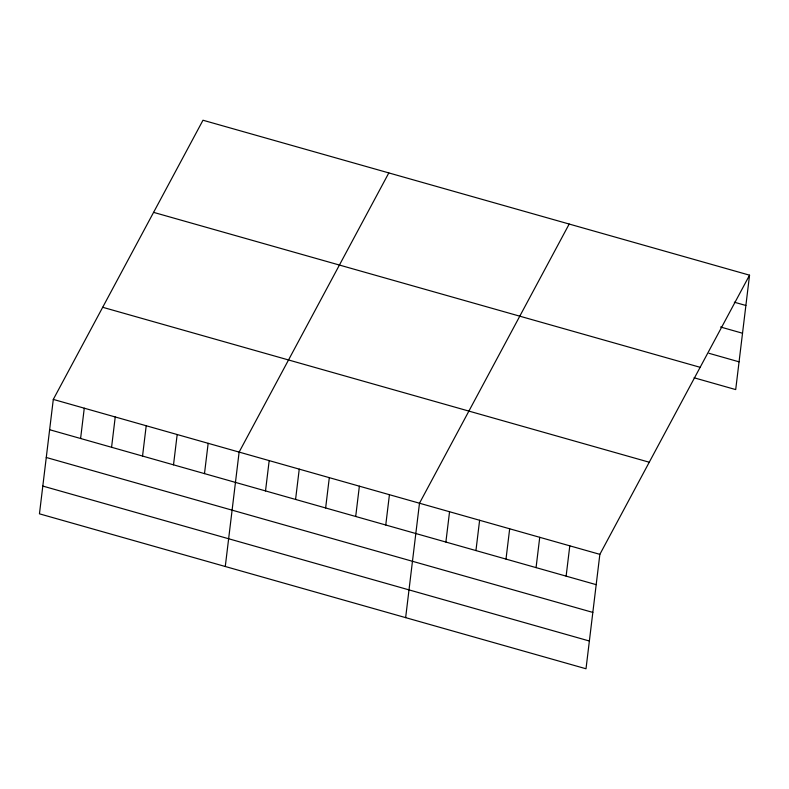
<?xml version="1.0" encoding="UTF-8"?>
<svg xmlns="http://www.w3.org/2000/svg" width="789" height="789" viewBox="0 0 789 789"><rect width="100%" height="100%" fill="white"/><g stroke="black" fill="none" stroke-linecap="round" stroke-linejoin="round"><path stroke-width="1.18" d="M53.297 399.412L39.45 513.826L586.01 668.766L599.857 554.351L749.55 275.174L202.99 120.234L53.297 399.412L599.857 554.351M80.596 438.497L84.265 408.199M111.574 447.284L115.233 416.977M142.543 456.062L146.212 425.754M173.511 464.839L177.18 434.532M204.489 473.617L208.158 443.319M225.279 566.502L239.126 452.097L388.819 172.919M265.518 490.926L269.187 460.618M295.579 499.447L299.248 469.139M325.64 507.968L329.309 477.661M355.701 516.489L359.37 486.182M385.762 525.01L389.431 494.703M405.645 617.629L419.492 503.224L569.185 224.046M445.884 542.053L449.552 511.745M475.945 550.574L479.613 520.267M506.005 559.095L509.674 528.788M536.066 567.616L539.735 537.309M566.127 576.138L569.796 545.83M749.55 275.174L735.703 389.588L694.083 377.783M734.322 302.207L745.881 305.481M720.554 327.011L742.528 333.234M709.005 353.304L739.066 361.835M153.589 212.369L700.149 367.309M102.698 307.286L649.258 462.226M49.628 429.719L596.188 584.659M46.265 457.472L592.825 612.412M42.813 486.073L589.363 641.013"/></g></svg>
